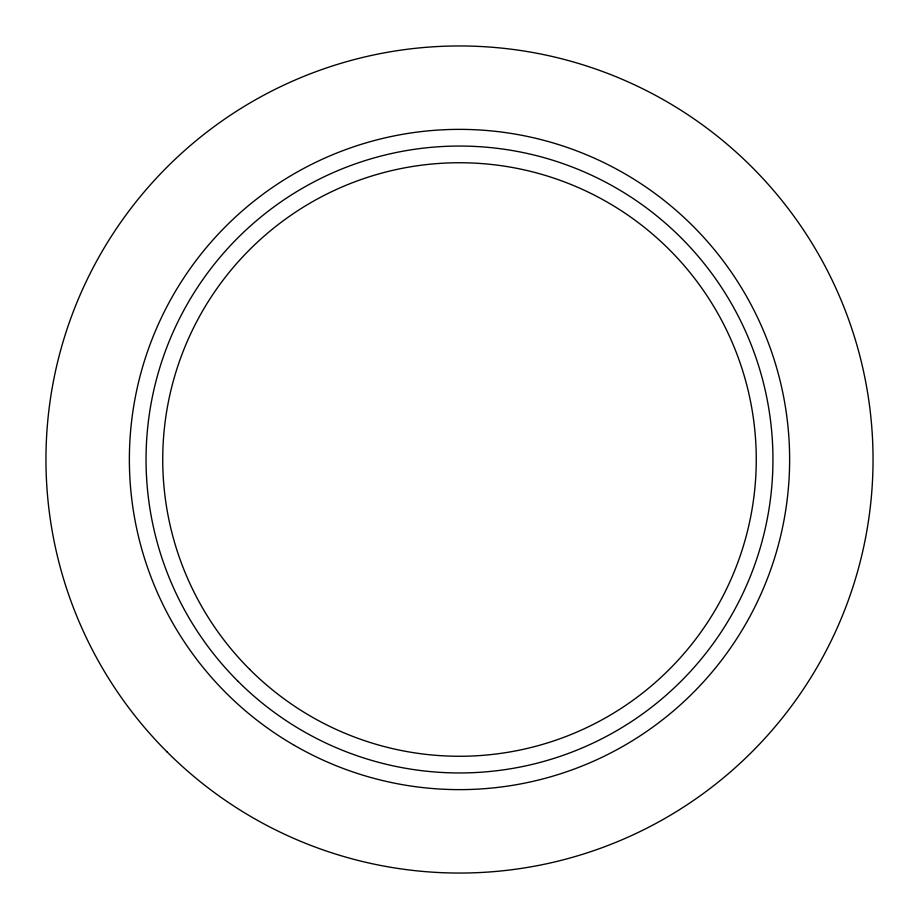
<?xml version="1.0" encoding="UTF-8"?>
<svg xmlns="http://www.w3.org/2000/svg" width="919" height="919" viewBox="0 0 919 919"><rect width="100%" height="100%" fill="white"/><g stroke="black" fill="none" stroke-linecap="round" stroke-linejoin="round"><path stroke-width="1.38" d="M294.436 745.401A330.128 330.128 0 0 0 789.628 459.5A330.128 330.128 0 0 0 294.436 173.599A330.128 330.128 0 0 0 294.436 745.401M237.86 681.14A313.436 313.436 0 0 0 762.265 540.625A313.436 313.436 0 0 0 378.375 156.735A313.436 313.436 0 0 0 237.86 681.14M249.658 669.342A296.757 296.757 0 0 0 746.148 536.305A296.757 296.757 0 0 0 382.695 172.852A296.757 296.757 0 0 0 249.658 669.342M167.074 751.926A413.55 413.55 0 0 0 858.955 566.529A413.55 413.55 0 0 0 352.471 60.045A413.55 413.55 0 0 0 167.074 751.926"/></g></svg>
